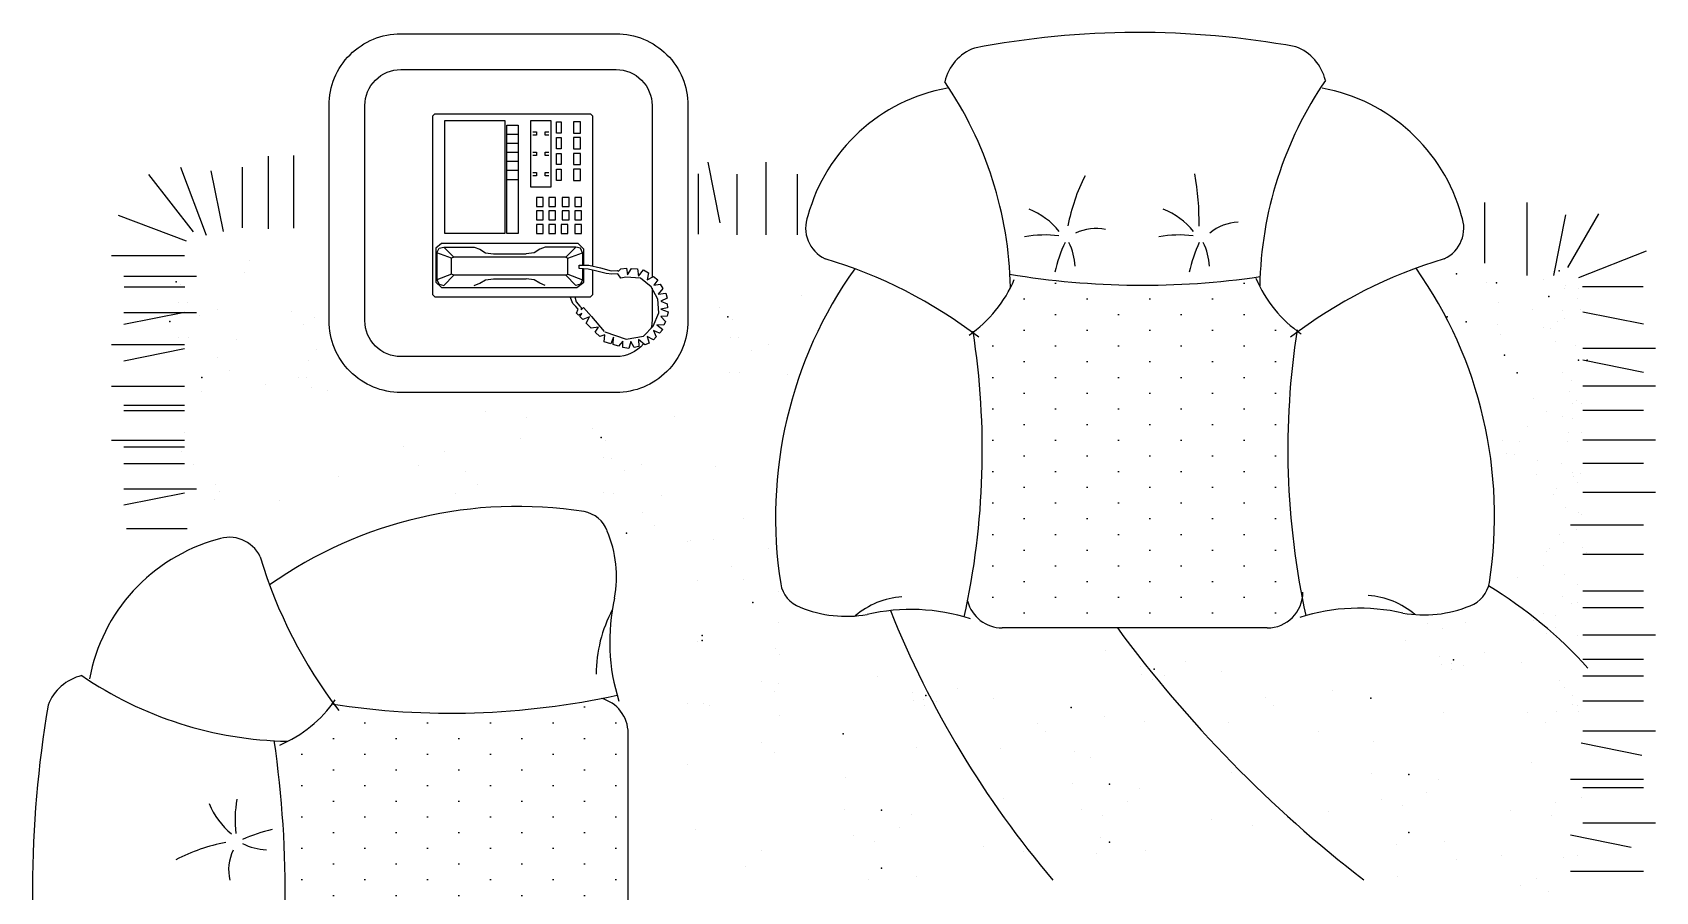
# Model space of a CAD drawing. Header units: inches. Extents: x -0.4 to 42.1, y 14 to 38.8.
# Drawn here: x 34.482 to 36.743, y 26.313 to 27.51 of the extents above; entities that cross this region are included whole.
import ezdxf

# ---------------------------------------------------------------- set-up
doc = ezdxf.new("R2010")
doc.units = ezdxf.units.IN
doc.header["$MEASUREMENT"] = 0
doc.layers.add('02', color=2, linetype='Continuous')
doc.layers.add('4', color=4, linetype='Continuous')
pattern_1 = [(90, (-46.736755, 188.270063), (-0.04375, 0.021875), [0, -0.04375])]

msp = doc.modelspace()

# ---------------------------------------------------------------- hatches: boundary and pattern name
at = {"layer": '4'}
h = msp.add_hatch(dxfattribs=at)
h.set_pattern_fill('DOTS', color=256, scale=0.7, angle=90, style=0)
h.set_pattern_definition(pattern_1)
h.paths.add_polyline_path([(35.8328, 26.6802, -0.342623), (35.7844, 26.7178, 0.08168), (35.7956, 27.0688, -0.09991), (35.8692, 27.1692, 0.066281), (36.1669, 27.1665, -0.094781), (36.2394, 27.0668, 0.080442), (36.2508, 26.7211, -0.361551), (36.2016, 26.6802)])
h = msp.add_hatch(dxfattribs=at)
h.set_pattern_fill('DOTS', color=256, scale=0.7, angle=90, style=0)
h.set_pattern_definition(pattern_1)
h.paths.add_polyline_path([(34.864, 26.0538, -0.316999), (34.8169, 26.0869, 0.068008), (34.823, 26.4894, -0.027131), (34.9347, 26.5693, 0.078924), (35.2739, 26.582, -0.342623), (35.3115, 26.5336), (35.3115, 26.1038, -0.414214), (35.2615, 26.0538)])

# ---------------------------------------------------------------- linework, layer by layer
at = {"layer": '02'}
for p, q in [((35.0389, 27.3935), (35.042, 27.3967)), ((35.0389, 27.3935), (35.0389, 27.145)), ((35.042, 27.3967), (35.2591, 27.3967)), ((35.0562, 27.23), (35.0562, 27.3872)), ((35.0562, 27.3872), (35.1395, 27.3872)), ((35.1395, 27.3872), (35.1395, 27.23)), ((35.1757, 27.3872), (35.204, 27.3872)), ((35.1757, 27.2944), (35.1757, 27.3872)), ((35.204, 27.3872), (35.204, 27.2944)), ((35.2119, 27.3857), (35.2182, 27.3857)), ((35.2119, 27.3699), (35.2119, 27.3857)), ((35.2182, 27.3857), (35.2182, 27.3699)), ((35.2449, 27.3857), (35.2355, 27.3857)), ((35.2355, 27.3857), (35.2355, 27.3699)), ((35.2449, 27.3699), (35.2449, 27.3857)), ((35.2591, 27.3967), (35.2622, 27.3935)), ((35.2622, 27.1844), (35.2622, 27.3935)), ((35.1427, 27.23), (35.1427, 27.3809)), ((35.1427, 27.3809), (35.1584, 27.3809)), ((35.1427, 27.3684), (35.1584, 27.3684)), ((35.1584, 27.3809), (35.1584, 27.23)), ((35.1788, 27.3715), (35.1836, 27.3715)), ((35.1836, 27.3668), (35.1788, 27.3668)), ((35.1836, 27.3715), (35.1836, 27.3668)), ((35.1961, 27.3715), (35.2009, 27.3715)), ((35.1961, 27.3668), (35.1961, 27.3715)), ((35.2009, 27.3668), (35.1961, 27.3668)), ((35.2182, 27.3699), (35.2119, 27.3699)), ((35.2119, 27.3479), (35.2119, 27.3636)), ((35.2119, 27.3636), (35.2182, 27.3636)), ((35.2182, 27.3636), (35.2182, 27.3479)), ((35.2355, 27.3699), (35.2449, 27.3699)), ((35.2355, 27.3636), (35.2355, 27.3479)), ((35.2449, 27.3636), (35.2355, 27.3636)), ((35.2449, 27.3479), (35.2449, 27.3636)), ((34.8458, 27.2372), (34.8458, 27.3386)), ((35.1427, 27.3558), (35.1584, 27.3558)), ((35.1427, 27.3432), (35.1584, 27.3432)), ((35.1788, 27.3432), (35.1836, 27.3432)), ((35.1836, 27.3432), (35.1836, 27.3385)), ((35.1961, 27.3432), (35.2009, 27.3432)), ((35.1961, 27.3385), (35.1961, 27.3432)), ((35.2182, 27.3479), (35.2119, 27.3479)), ((35.2119, 27.3259), (35.2119, 27.3416)), ((35.2119, 27.3416), (35.2182, 27.3416)), ((35.2182, 27.3416), (35.2182, 27.3259)), ((35.2355, 27.3479), (35.2449, 27.3479)), ((35.2355, 27.3416), (35.2355, 27.3259)), ((35.2449, 27.3416), (35.2355, 27.3416)), ((35.2449, 27.3259), (35.2449, 27.3416)), ((34.724, 27.2272), (34.6884, 27.3221)), ((34.7477, 27.2328), (34.7308, 27.3173)), ((34.7743, 27.2378), (34.7743, 27.3223)), ((34.8105, 27.2365), (34.8105, 27.3379)), ((35.1427, 27.3306), (35.1584, 27.3306)), ((35.1427, 27.318), (35.1584, 27.318)), ((35.1836, 27.3385), (35.1788, 27.3385)), ((35.2009, 27.3385), (35.1961, 27.3385)), ((35.2182, 27.3259), (35.2119, 27.3259)), ((35.2119, 27.3039), (35.2119, 27.3196)), ((35.2119, 27.3196), (35.2182, 27.3196)), ((35.2182, 27.3196), (35.2182, 27.3039)), ((35.2355, 27.3259), (35.2449, 27.3259)), ((35.2355, 27.3196), (35.2355, 27.3039)), ((35.2449, 27.3196), (35.2355, 27.3196)), ((35.2449, 27.3039), (35.2449, 27.3196)), ((35.4399, 27.2449), (35.423, 27.3294)), ((35.5038, 27.228), (35.5038, 27.3294)), ((34.6434, 27.3123), (34.7056, 27.2322)), ((35.1427, 27.3054), (35.1584, 27.3054)), ((35.204, 27.2944), (35.1757, 27.2944)), ((35.1788, 27.3149), (35.1836, 27.3149)), ((35.1836, 27.3102), (35.1788, 27.3102)), ((35.1836, 27.3149), (35.1836, 27.3102)), ((35.1961, 27.3149), (35.2009, 27.3149)), ((35.1961, 27.3102), (35.1961, 27.3149)), ((35.2009, 27.3102), (35.1961, 27.3102)), ((35.2182, 27.3039), (35.2119, 27.3039)), ((35.2355, 27.3039), (35.2449, 27.3039)), ((35.4094, 27.2288), (35.4094, 27.3133)), ((35.4636, 27.228), (35.4636, 27.3125)), ((35.5476, 27.228), (35.5476, 27.3125)), ((35.193, 27.2803), (35.1836, 27.2803)), ((35.1836, 27.2803), (35.1836, 27.2677)), ((35.193, 27.2677), (35.193, 27.2803)), ((35.2103, 27.2803), (35.2009, 27.2803)), ((35.2009, 27.2803), (35.2009, 27.2677)), ((35.2103, 27.2677), (35.2103, 27.2803)), ((35.2292, 27.2803), (35.2197, 27.2803)), ((35.2197, 27.2803), (35.2197, 27.2677)), ((35.2292, 27.2677), (35.2292, 27.2803)), ((35.2465, 27.2803), (35.237, 27.2803)), ((35.237, 27.2803), (35.237, 27.2677)), ((35.2465, 27.2677), (35.2465, 27.2803)), ((36.5045, 27.2732), (36.5045, 27.1885)), ((36.5637, 27.273), (36.5637, 27.1716)), ((34.601, 27.2557), (34.6958, 27.2199)), ((35.1836, 27.2677), (35.193, 27.2677)), ((35.1836, 27.2614), (35.1836, 27.2488)), ((35.193, 27.2614), (35.1836, 27.2614)), ((35.1836, 27.2488), (35.193, 27.2488)), ((35.193, 27.2488), (35.193, 27.2614)), ((35.2009, 27.2677), (35.2103, 27.2677)), ((35.2103, 27.2614), (35.2009, 27.2614)), ((35.2009, 27.2614), (35.2009, 27.2488)), ((35.2009, 27.2488), (35.2103, 27.2488)), ((35.2103, 27.2488), (35.2103, 27.2614)), ((35.2197, 27.2677), (35.2292, 27.2677)), ((35.2292, 27.2614), (35.2197, 27.2614)), ((35.2197, 27.2614), (35.2197, 27.2488)), ((35.2197, 27.2488), (35.2292, 27.2488)), ((35.2292, 27.2488), (35.2292, 27.2614)), ((35.237, 27.2677), (35.2465, 27.2677)), ((35.237, 27.2614), (35.237, 27.2488)), ((35.2465, 27.2614), (35.237, 27.2614)), ((35.237, 27.2488), (35.2465, 27.2488)), ((35.2465, 27.2488), (35.2465, 27.2614)), ((36.6174, 27.2561), (36.6005, 27.1716)), ((36.6633, 27.2573), (36.6204, 27.1826)), ((35.1395, 27.23), (35.0562, 27.23)), ((35.1584, 27.23), (35.1427, 27.23)), ((35.193, 27.2425), (35.1836, 27.2425)), ((35.1836, 27.2425), (35.1836, 27.23)), ((35.1836, 27.23), (35.193, 27.23)), ((35.193, 27.23), (35.193, 27.2425)), ((35.2103, 27.2425), (35.2009, 27.2425)), ((35.2009, 27.2425), (35.2009, 27.23)), ((35.2009, 27.23), (35.2103, 27.23)), ((35.2103, 27.23), (35.2103, 27.2425)), ((35.2276, 27.2425), (35.2182, 27.2425)), ((35.2182, 27.2425), (35.2182, 27.23)), ((35.2182, 27.23), (35.2276, 27.23)), ((35.2276, 27.23), (35.2276, 27.2425)), ((35.2465, 27.2425), (35.237, 27.2425)), ((35.237, 27.2425), (35.237, 27.23)), ((35.237, 27.23), (35.2465, 27.23)), ((35.2465, 27.23), (35.2465, 27.2425)), ((35.0515, 27.2158), (35.0436, 27.2095)), ((35.0436, 27.2095), (35.0436, 27.1623)), ((35.0452, 27.2032), (35.0483, 27.2095)), ((35.0656, 27.1954), (35.0452, 27.2032)), ((35.0452, 27.2032), (35.0452, 27.1655)), ((35.0483, 27.2095), (35.0546, 27.2111)), ((35.2418, 27.2158), (35.0515, 27.2158)), ((35.0546, 27.2111), (35.0971, 27.2111)), ((35.0546, 27.2111), (35.0688, 27.1969)), ((35.0971, 27.2111), (35.1049, 27.2079)), ((35.1049, 27.2079), (35.1128, 27.2032)), ((35.1128, 27.2032), (35.1238, 27.2016)), ((35.1804, 27.2032), (35.1694, 27.2016)), ((35.1883, 27.2079), (35.1804, 27.2032)), ((35.1961, 27.2111), (35.1883, 27.2079)), ((35.2386, 27.2111), (35.1961, 27.2111)), ((35.2386, 27.2111), (35.2245, 27.1969)), ((35.2276, 27.1954), (35.248, 27.2032)), ((35.2449, 27.2095), (35.2386, 27.2111)), ((35.2496, 27.2079), (35.2418, 27.2158)), ((35.248, 27.2032), (35.2449, 27.2095)), ((35.248, 27.2032), (35.248, 27.1858)), ((35.2496, 27.1858), (35.2496, 27.2079)), ((36.7299, 27.2053), (36.6354, 27.1684)), ((34.5918, 27.1993), (34.6932, 27.1993)), ((34.7843, 27.1921), (34.7843, 27.1921)), ((35.0688, 27.1969), (35.0656, 27.1954)), ((35.0656, 27.1733), (35.0656, 27.1954)), ((35.2245, 27.1969), (35.0688, 27.1969)), ((35.1238, 27.2016), (35.1694, 27.2016)), ((35.2245, 27.1969), (35.2276, 27.1954)), ((35.2276, 27.1733), (35.2276, 27.1954)), ((35.2433, 27.1812), (35.2433, 27.1859)), ((35.2433, 27.1859), (35.2569, 27.1857)), ((35.2559, 27.1803), (35.2433, 27.1812)), ((35.248, 27.1809), (35.248, 27.1655)), ((35.2496, 27.1623), (35.2496, 27.1807)), ((35.2569, 27.1857), (35.2728, 27.1819)), ((35.2728, 27.1819), (35.2878, 27.1781)), ((35.298, 27.1774), (35.3015, 27.1809)), ((35.3015, 27.1809), (35.3091, 27.1816)), ((35.3091, 27.1816), (35.3107, 27.1723)), ((35.3107, 27.1723), (35.3161, 27.1812)), ((35.3161, 27.1812), (35.3247, 27.1806)), ((35.3247, 27.1806), (35.3257, 27.1704)), ((34.6087, 27.1706), (34.7101, 27.1706)), ((34.6881, 27.1583), (34.6881, 27.1583)), ((34.7764, 27.1755), (34.7764, 27.1755)), ((35.0436, 27.1623), (35.0515, 27.1545)), ((35.0656, 27.1733), (35.0452, 27.1655)), ((35.0452, 27.1655), (35.0483, 27.1592)), ((35.0483, 27.1592), (35.0546, 27.1576)), ((35.0546, 27.1576), (35.0688, 27.1718)), ((35.0688, 27.1718), (35.0656, 27.1733)), ((35.2245, 27.1718), (35.0688, 27.1718)), ((35.0971, 27.1576), (35.1049, 27.1608)), ((35.1049, 27.1608), (35.1128, 27.1655)), ((35.1128, 27.1655), (35.1238, 27.167)), ((35.1238, 27.167), (35.1694, 27.167)), ((35.1804, 27.1655), (35.1694, 27.167)), ((35.1883, 27.1608), (35.1804, 27.1655)), ((35.1961, 27.1576), (35.1883, 27.1608)), ((35.2245, 27.1718), (35.2276, 27.1733)), ((35.2386, 27.1576), (35.2245, 27.1718)), ((35.2276, 27.1733), (35.248, 27.1655)), ((35.2449, 27.1592), (35.2386, 27.1576)), ((35.2402, 27.1545), (35.2496, 27.1623)), ((35.248, 27.1655), (35.2449, 27.1592)), ((35.2661, 27.1781), (35.2559, 27.1803)), ((35.2622, 27.145), (35.2622, 27.1789)), ((35.2811, 27.1742), (35.2661, 27.1781)), ((35.2887, 27.1733), (35.2811, 27.1742)), ((35.2878, 27.1781), (35.2961, 27.1784)), ((35.297, 27.1736), (35.2887, 27.1733)), ((35.2961, 27.1784), (35.298, 27.1774)), ((35.3012, 27.1679), (35.297, 27.1736)), ((35.3085, 27.1691), (35.3012, 27.1679)), ((35.3285, 27.1676), (35.3085, 27.1691)), ((35.3257, 27.1704), (35.3327, 27.1793)), ((35.3438, 27.1555), (35.3285, 27.1676)), ((35.3327, 27.1793), (35.34, 27.1752)), ((35.34, 27.1752), (35.3381, 27.1656)), ((35.3381, 27.1656), (35.347, 27.1701)), ((35.347, 27.1701), (35.3528, 27.1653)), ((35.3528, 27.1653), (35.3473, 27.158)), ((35.3473, 27.158), (35.3559, 27.1593)), ((35.3559, 27.1593), (35.3598, 27.1532)), ((36.5071, 27.1613), (36.5071, 27.1613)), ((36.5865, 27.1652), (36.5865, 27.1652)), ((36.6006, 27.1764), (36.6006, 27.1764)), ((36.6175, 27.158), (36.6175, 27.158)), ((34.6093, 27.1554), (34.6938, 27.1554)), ((35.0389, 27.145), (35.042, 27.1419)), ((35.042, 27.1419), (35.2591, 27.1419)), ((35.0515, 27.1545), (35.2402, 27.1545)), ((35.2343, 27.1324), (35.2307, 27.1419)), ((35.237, 27.1419), (35.239, 27.1349)), ((35.2591, 27.1419), (35.2622, 27.145)), ((35.3528, 27.1386), (35.3438, 27.1555)), ((35.3543, 27.1195), (35.3528, 27.1386)), ((35.3598, 27.1532), (35.3534, 27.1456)), ((35.3534, 27.1456), (35.3639, 27.1466)), ((35.3658, 27.1399), (35.3572, 27.1357)), ((35.3572, 27.1357), (35.3658, 27.1319)), ((35.3639, 27.1466), (35.3658, 27.1399)), ((36.6159, 27.1536), (36.6159, 27.1536)), ((36.6361, 27.1531), (36.6361, 27.1531)), ((36.7254, 27.1554), (36.6409, 27.1554)), ((34.6087, 27.1035), (34.6932, 27.1204)), ((34.6087, 27.1197), (34.7101, 27.1197)), ((34.6854, 27.1341), (34.6854, 27.1341)), ((34.6971, 27.1333), (34.6971, 27.1333)), ((34.715, 27.1161), (34.715, 27.1161)), ((34.7389, 27.1244), (34.7389, 27.1244)), ((34.842, 27.1219), (34.842, 27.1219)), ((34.8752, 27.1125), (34.8752, 27.1125)), ((35.2387, 27.128), (35.2343, 27.1324)), ((35.2417, 27.1247), (35.2387, 27.128)), ((35.239, 27.1349), (35.244, 27.1286)), ((35.2395, 27.1189), (35.2417, 27.1247)), ((35.2423, 27.1161), (35.2395, 27.1189)), ((35.247, 27.1183), (35.2423, 27.1161)), ((35.244, 27.1286), (35.2462, 27.1269)), ((35.244, 27.1144), (35.247, 27.1183)), ((35.2484, 27.1103), (35.244, 27.1144)), ((35.2462, 27.1269), (35.2459, 27.1236)), ((35.2459, 27.1236), (35.2492, 27.1269)), ((35.2575, 27.1136), (35.2484, 27.1103)), ((35.2492, 27.1269), (35.2606, 27.1142)), ((35.2531, 27.105), (35.2575, 27.1136)), ((35.2606, 27.1142), (35.2783, 27.0934)), ((35.3464, 27.101), (35.3543, 27.1195)), ((35.3664, 27.1265), (35.3572, 27.1243)), ((35.3572, 27.1243), (35.3674, 27.1208)), ((35.3658, 27.1147), (35.3572, 27.1144)), ((35.3572, 27.1144), (35.3636, 27.1071)), ((35.3658, 27.1319), (35.3664, 27.1265)), ((35.3674, 27.1208), (35.3658, 27.1147)), ((36.726, 27.1035), (36.6415, 27.1204)), ((34.8589, 27.1035), (34.8589, 27.1035)), ((35.26, 27.0978), (35.2531, 27.105)), ((35.27, 27.0995), (35.26, 27.0978)), ((35.2656, 27.0923), (35.27, 27.0995)), ((35.272, 27.0862), (35.2656, 27.0923)), ((35.2789, 27.0931), (35.3088, 27.0826)), ((35.3327, 27.087), (35.3464, 27.101)), ((35.3467, 27.095), (35.3505, 27.0861)), ((35.3553, 27.0912), (35.3467, 27.095)), ((35.3515, 27.1029), (35.3598, 27.0963)), ((35.361, 27.102), (35.3515, 27.1029)), ((35.3598, 27.0963), (35.3553, 27.0912)), ((35.3636, 27.1071), (35.361, 27.102)), ((34.5918, 27.0753), (34.6932, 27.0753)), ((34.6087, 27.0526), (34.6932, 27.0695)), ((34.685, 27.0855), (34.685, 27.0855)), ((34.6989, 27.0846), (34.6989, 27.0846)), ((34.7657, 27.0822), (34.7657, 27.0822)), ((34.8774, 27.0679), (34.8774, 27.0679)), ((35.2789, 27.0887), (35.272, 27.0862)), ((35.2779, 27.0791), (35.2789, 27.0886)), ((35.2875, 27.0762), (35.2779, 27.0791)), ((35.291, 27.0854), (35.2875, 27.0762)), ((35.2906, 27.0753), (35.291, 27.0854)), ((35.298, 27.073), (35.2906, 27.0753)), ((35.3043, 27.0797), (35.298, 27.073)), ((35.3043, 27.0711), (35.3043, 27.0797)), ((35.3123, 27.0695), (35.3043, 27.0711)), ((35.3088, 27.0826), (35.3327, 27.087)), ((35.3152, 27.0794), (35.3123, 27.0695)), ((35.32, 27.0711), (35.3152, 27.0794)), ((35.3263, 27.0724), (35.32, 27.0711)), ((35.326, 27.0823), (35.3263, 27.0724)), ((35.3346, 27.0746), (35.326, 27.0823)), ((35.341, 27.0772), (35.3346, 27.0746)), ((35.3381, 27.0864), (35.341, 27.0772)), ((35.3467, 27.0819), (35.3381, 27.0864)), ((35.3505, 27.0861), (35.3467, 27.0819)), ((36.7429, 27.0697), (36.6415, 27.0697)), ((34.7391, 27.0577), (34.7391, 27.0577)), ((34.8663, 27.0536), (34.8663, 27.0536)), ((36.726, 27.0363), (36.6415, 27.0532)), ((34.756, 27.0393), (34.756, 27.0393)), ((34.8519, 27.0299), (34.8519, 27.0299)), ((34.8636, 27.0294), (34.8636, 27.0294)), ((34.5918, 27.0171), (34.6932, 27.0171)), ((34.717, 27.0101), (34.717, 27.0101)), ((34.8065, 27.0196), (34.8065, 27.0196)), ((34.8705, 27.0158), (34.8705, 27.0158)), ((34.8932, 27.0114), (34.8932, 27.0114)), ((36.7429, 27.0171), (36.6415, 27.0171)), ((34.6087, 26.9908), (34.6932, 26.9908)), ((34.6087, 26.9835), (34.6932, 26.9835)), ((35.1127, 26.9817), (35.1127, 26.9817)), ((36.726, 26.9835), (36.6415, 26.9835)), ((35.1695, 26.9742), (35.1695, 26.9742)), ((35.2622, 26.9587), (35.2622, 26.9587)), ((34.5918, 26.9418), (34.6932, 26.9418)), ((34.6087, 26.9326), (34.6932, 26.9326)), ((34.693, 26.9529), (34.693, 26.9529)), ((36.7429, 26.9418), (36.6415, 26.9418)), ((34.6087, 26.9092), (34.6932, 26.9092)), ((34.689, 26.9267), (34.689, 26.9267)), ((36.726, 26.9092), (36.6415, 26.9092)), ((34.7059, 26.9083), (34.7059, 26.9083)), ((34.6087, 26.8742), (34.7101, 26.8742)), ((34.6087, 26.8517), (34.6932, 26.8686)), ((34.7363, 26.8798), (34.7363, 26.8798)), ((34.7415, 26.8704), (34.7415, 26.8704)), ((36.7429, 26.8688), (36.6415, 26.8688)), ((34.7349, 26.8586), (34.7349, 26.8586)), ((34.8256, 26.858), (34.8256, 26.858)), ((34.6126, 26.819), (34.6971, 26.819)), ((35.3311, 26.8409), (35.3311, 26.8409)), ((36.726, 26.8234), (36.6246, 26.8234)), ((35.5069, 26.7903), (35.5069, 26.7903)), ((36.726, 26.7826), (36.6415, 26.7826)), ((35.5216, 26.7316), (35.5216, 26.7316)), ((36.726, 26.7317), (36.6415, 26.7317)), ((36.726, 26.7084), (36.6415, 26.7084)), ((35.5205, 26.6881), (35.5205, 26.6881)), ((36.4245, 26.6867), (36.4245, 26.6867)), ((36.4782, 26.6883), (36.4782, 26.6883)), ((36.2016, 26.6802), (35.8328, 26.6802)), ((36.3944, 26.6624), (36.3944, 26.6624)), ((36.4456, 26.6799), (36.4456, 26.6799)), ((36.7429, 26.67), (36.6415, 26.67)), ((35.517, 26.6518), (35.517, 26.6518)), ((35.5227, 26.6434), (35.5227, 26.6434)), ((35.9772, 26.6491), (35.9772, 26.6491)), ((36.442, 26.6404), (36.442, 26.6404)), ((36.505, 26.6461), (36.505, 26.6461)), ((36.4444, 26.629), (36.4444, 26.629)), ((36.4583, 26.6305), (36.4583, 26.6305)), ((36.5557, 26.6321), (36.5557, 26.6321)), ((36.726, 26.6363), (36.6415, 26.6363)), ((36.726, 26.6129), (36.6415, 26.6129)), ((36.1991, 26.5836), (36.1991, 26.5836)), ((36.2105, 26.5728), (36.2105, 26.5728)), ((36.726, 26.5784), (36.6415, 26.5784)), ((35.3115, 26.1038), (35.3115, 26.5336)), ((36.7429, 26.5365), (36.6415, 26.5365)), ((36.7238, 26.5027), (36.6393, 26.5196)), ((36.726, 26.4689), (36.6246, 26.4689)), ((36.726, 26.4573), (36.6415, 26.4573)), ((36.1808, 26.4051), (36.1808, 26.4051)), ((36.7091, 26.3745), (36.6246, 26.3914)), ((36.7429, 26.4083), (36.6415, 26.4083)), ((35.6465, 26.329), (35.6465, 26.329)), ((36.726, 26.3407), (36.6246, 26.3407))]:
    msp.add_line(p, q, dxfattribs=at)
msp.add_lwpolyline([(35.2948, 27.0084), (34.9948, 27.0084, -0.414214), (34.8948, 27.1084), (34.8948, 27.4084, -0.414214), (34.9948, 27.5084), (35.2948, 27.5084, -0.414214), (35.3948, 27.4084), (35.3948, 27.1084, -0.414214)], format="xyb", close=True, dxfattribs=at)
for points in [[(35.3329, 27.0761, -0.220606), (35.2948, 27.0584), (34.9948, 27.0584, -0.414214), (34.9448, 27.1084), (34.9448, 27.4084, -0.414214), (34.9948, 27.4584), (35.2948, 27.4584, -0.414214), (35.3448, 27.4084), (35.3448, 27.169)], [(35.3448, 27.1537), (35.3448, 27.1084, -0.050818), (35.3437, 27.0983, -0.050818)], [(35.3393, 27.0858, -0.006968), (35.3387, 27.0845, -0.006968)]]:
    msp.add_lwpolyline(points, format="xyb", dxfattribs=at)
for centre, radius, start, end in [((36.0227, 26.2961), 1.214, 79.6092, 100.8657), ((35.8169, 27.4265), 0.066, 110.423, 166.9234), ((36.2186, 27.4284), 0.066, 13.0766, 69.577), ((35.8011, 27.1885), 0.2482, 100.4085, 164.5529), ((35.3187, 27.1449), 0.5255, 1.0941, 34.3501), ((36.7168, 27.1468), 0.5255, 145.6499, 178.9059), ((36.2334, 27.1885), 0.2482, 15.4471, 79.5915), ((36.1836, 27.1901), 0.2644, 152.9625, 168.9558), ((35.7352, 27.2477), 0.3717, 358.8487, 10.1166), ((35.6066, 27.2377), 0.0478, 159.3375, 244.3367), ((35.8343, 27.1718), 0.0987, 38.0245, 68.7825), ((36.0214, 27.1718), 0.0987, 38.0245, 68.7825), ((36.4279, 27.2377), 0.0478, 295.6633, 20.6625), ((35.8923, 27.0765), 0.1514, 82.6349, 100.8731), ((35.9628, 27.1716), 0.0652, 77.6682, 115.2825), ((36.0794, 27.0765), 0.1514, 82.6349, 100.8731), ((36.164, 27.1807), 0.0652, 92.478, 130.0924), ((36.1064, 27.1313), 0.2053, 155.1378, 167.4395), ((35.85, 27.1801), 0.0844, 2.8309, 26.3141), ((36.2935, 27.1313), 0.2053, 155.1378, 167.4395), ((36.0371, 27.1801), 0.0844, 2.8309, 26.3141), ((36.116, 26.8345), 0.5992, 144.6793, 188.9188), ((35.3991, 26.564), 0.6577, 52.4405, 73.4986), ((36.6354, 26.564), 0.6577, 106.5014, 127.5595), ((35.9194, 26.8364), 0.5992, 351.0812, 35.1827), ((35.6848, 27.2356), 0.1789, 304.6698, 337.0139), ((36.0284, 28.2858), 1.1279, 260.5343, 278.3299), ((36.3507, 27.2374), 0.1789, 202.9861, 235.3302), ((34.723, 26.9273), 1.0819, 347.6373, 8.854), ((37.3125, 26.9292), 1.0819, 171.146, 192.3627), ((35.1572, 26.2504), 0.5992, 81.0812, 125.1827), ((35.2427, 26.8006), 0.0424, 20.4096, 79.9509), ((34.8051, 26.5643), 0.2482, 105.4471, 169.5915), ((34.7559, 26.7588), 0.0478, 25.6633, 110.6625), ((35.1274, 26.7511), 0.1678, 349.9651, 22.5117), ((35.4296, 26.9663), 0.6577, 196.5014, 217.5595), ((35.5658, 26.749), 0.0424, 190.0491, 249.5904), ((36.2016, 26.7302), 0.05, 270, 0), ((36.4696, 26.7509), 0.0424, 290.4096, 349.9509), ((36.1915, 26.2122), 0.6155, 42.043, 58.8054), ((35.4558, 26.6164), 0.1887, 151.8245, 180.1604), ((35.5587, 26.6608), 0.2729, 167.0681, 197.6493), ((35.6153, 26.8643), 0.1678, 247.4883, 280.0349), ((35.6999, 26.6131), 0.1106, 93.6364, 130.6797), ((35.7056, 26.4331), 0.2729, 72.3507, 102.9319), ((35.8328, 26.7302), 0.05, 194.3495, 270), ((36.3299, 26.4349), 0.2729, 77.0681, 107.6493), ((36.3356, 26.615), 0.1106, 49.3203, 86.3636), ((36.4202, 26.8662), 0.1678, 259.9651, 292.5117), ((36.939, 27.2095), 1.3594, 201.8092, 220.3708), ((37.423, 27.7344), 1.7765, 216.3973, 232.2887), ((34.5652, 26.5495), 0.066, 103.0766, 159.577), ((34.8468, 27.0477), 0.5255, 235.6499, 268.9059), ((36.0459, 26.3125), 1.5643, 170.4309, 189.1511), ((34.7562, 26.6816), 0.1789, 292.9861, 325.3302), ((35.0644, 27.6434), 1.0819, 261.146, 282.3627), ((35.2615, 26.5336), 0.05, 0, 75.6505), ((33.3473, 26.3104), 1.4865, 350.0588, 8.2429), ((34.8199, 26.4711), 0.0987, 201.2175, 231.9755), ((34.9152, 26.4131), 0.1514, 169.1269, 187.3651), ((34.8604, 26.199), 0.2053, 102.5605, 114.8622), ((34.8016, 26.1218), 0.2644, 101.0442, 117.0375), ((34.8201, 26.3426), 0.0652, 154.7175, 192.3318), ((34.8117, 26.4554), 0.0844, 243.6859, 267.1691)]:
    msp.add_arc(centre, radius, start, end, dxfattribs=at)
for p in [(34.682, 27.1626), (36.4657, 27.1737), (36.5212, 27.1612), (36.6088, 27.1779), (36.4524, 27.1137), (34.6732, 27.1071), (34.7174, 27.0293), (35.3094, 26.8125), (35.4854, 26.7159), (36.4613, 26.636)]:
    msp.add_point(p, dxfattribs=at)
at = {"layer": '4'}
for p, q in [((35.5527, 27.1434), (35.5527, 27.1434)), ((36.6346, 27.1396), (36.6346, 27.1396)), ((35.4385, 27.1269), (35.4385, 27.1269)), ((36.5246, 27.1342), (36.5246, 27.1342)), ((36.5717, 27.1237), (36.5717, 27.1237)), ((36.6133, 27.1231), (36.6133, 27.1231)), ((36.6384, 27.124), (36.6384, 27.124)), ((35.4565, 27.1096), (35.4565, 27.1096)), ((36.5233, 27.1031), (36.5233, 27.1031)), ((36.5867, 27.0986), (36.5867, 27.0986)), ((36.5962, 27.0971), (36.5962, 27.0971)), ((36.6067, 27.1068), (36.6067, 27.1068)), ((36.6155, 27.111), (36.6155, 27.111)), ((35.4537, 27.0854), (35.4537, 27.0854)), ((35.4654, 27.0847), (35.4654, 27.0847)), ((35.4834, 27.0675), (35.4834, 27.0675)), ((35.5072, 27.0758), (35.5072, 27.0758)), ((36.5268, 27.0895), (36.5268, 27.0895)), ((36.6036, 27.0801), (36.6036, 27.0801)), ((36.6315, 27.0734), (36.6315, 27.0734)), ((35.4533, 27.0369), (35.4533, 27.0369)), ((35.4672, 27.036), (35.4672, 27.036)), ((35.5341, 27.0336), (35.5341, 27.0336)), ((36.6139, 27.0359), (36.6139, 27.0359)), ((36.6256, 27.0251), (36.6256, 27.0251)), ((36.5735, 27.0006), (36.5735, 27.0006)), ((36.6225, 27.0101), (36.6225, 27.0101)), ((36.5904, 26.9821), (36.5904, 26.9821)), ((36.6268, 26.9936), (36.6268, 26.9936)), ((36.6324, 26.9971), (36.6324, 26.9971)), ((36.6398, 26.9935), (36.6398, 26.9935)), ((35.3763, 26.9752), (35.3763, 26.9752)), ((36.5649, 26.9608), (36.5649, 26.9608)), ((36.6127, 26.9749), (36.6127, 26.9749)), ((36.627, 26.9724), (36.627, 26.9724)), ((34.9983, 26.9332), (34.9983, 26.9332)), ((35.1613, 26.9449), (35.1613, 26.9449)), ((35.2801, 26.9414), (35.2801, 26.9414)), ((36.5298, 26.941), (36.5298, 26.941)), ((36.5536, 26.9404), (36.5536, 26.9404)), ((36.6202, 26.9406), (36.6202, 26.9406)), ((36.6218, 26.9533), (36.6218, 26.9533)), ((36.6399, 26.9528), (36.6399, 26.9528)), ((35.0552, 26.9257), (35.0552, 26.9257)), ((35.2773, 26.9173), (35.2773, 26.9173)), ((35.289, 26.9165), (35.289, 26.9165)), ((36.5351, 26.9235), (36.5351, 26.9235)), ((36.5467, 26.9226), (36.5467, 26.9226)), ((36.5781, 26.9137), (36.5781, 26.9137)), ((36.6112, 26.9101), (36.6112, 26.9101)), ((34.9081, 26.8917), (34.9081, 26.8917)), ((35.0188, 26.9068), (35.0188, 26.9068)), ((35.0847, 26.8983), (35.0847, 26.8983)), ((35.307, 26.8993), (35.307, 26.8993)), ((35.3308, 26.9076), (35.3308, 26.9076)), ((35.4339, 26.9051), (35.4339, 26.9051)), ((36.577, 26.8941), (36.577, 26.8941)), ((36.6276, 26.8962), (36.6276, 26.8962)), ((36.6281, 26.8916), (36.6281, 26.8916)), ((36.638, 26.8951), (36.638, 26.8951)), ((35.0714, 26.8675), (35.0714, 26.8675)), ((35.1016, 26.8798), (35.1016, 26.8798)), ((35.277, 26.8687), (35.277, 26.8687)), ((35.2908, 26.8678), (35.2908, 26.8678)), ((35.3577, 26.8654), (35.3577, 26.8654)), ((36.6006, 26.8663), (36.6006, 26.8663)), ((36.6046, 26.8743), (36.6046, 26.8743)), ((36.6341, 26.8826), (36.6341, 26.8826)), ((36.6175, 26.8479), (36.6175, 26.8479)), ((36.6355, 26.8417), (36.6355, 26.8417)), ((35.348, 26.8225), (35.348, 26.8225)), ((35.4717, 26.8325), (35.4717, 26.8325)), ((36.6392, 26.8377), (36.6392, 26.8377)), ((35.3942, 26.801), (35.3942, 26.801)), ((35.3985, 26.8028), (35.3985, 26.8028)), ((35.4302, 26.8029), (35.4302, 26.8029)), ((36.6086, 26.8102), (36.6086, 26.8102)), ((36.6149, 26.7996), (36.6149, 26.7996)), ((36.6328, 26.8175), (36.6328, 26.8175)), ((36.5904, 26.7869), (36.5904, 26.7869)), ((36.5946, 26.7916), (36.5946, 26.7916)), ((36.6414, 26.793), (36.6414, 26.793)), ((36.6466, 26.7847), (36.6466, 26.7847)), ((35.4548, 26.7657), (35.4548, 26.7657)), ((36.5508, 26.7511), (36.5508, 26.7511)), ((36.5865, 26.7666), (36.5865, 26.7666)), ((36.6159, 26.755), (36.6159, 26.755)), ((35.408, 26.7466), (35.408, 26.7466)), ((35.4717, 26.7473), (35.4717, 26.7473)), ((36.6346, 26.741), (36.6346, 26.741)), ((36.6133, 26.7245), (36.6133, 26.7245)), ((36.6256, 26.715), (36.6256, 26.715)), ((36.6345, 26.7162), (36.6345, 26.7162)), ((36.5735, 26.6904), (36.5735, 26.6904)), ((36.5867, 26.7), (36.5867, 26.7)), ((36.6039, 26.6977), (36.6039, 26.6977)), ((35.408, 26.6613), (35.408, 26.6613)), ((36.5904, 26.672), (36.5904, 26.672)), ((36.6036, 26.6815), (36.6036, 26.6815)), ((36.6342, 26.6693), (36.6342, 26.6693)), ((36.0249, 26.6272), (36.0249, 26.6272)), ((36.0273, 26.6157), (36.0273, 26.6157)), ((36.0412, 26.6173), (36.0412, 26.6173)), ((36.0879, 26.6329), (36.0879, 26.6329)), ((36.1385, 26.6189), (36.1385, 26.6189)), ((36.4589, 26.622), (36.4589, 26.622)), ((36.4756, 26.6276), (36.4756, 26.6276)), ((35.4972, 26.6054), (35.4972, 26.6054)), ((35.5205, 26.6029), (35.5205, 26.6029)), ((35.6594, 26.6128), (35.6594, 26.6128)), ((35.7701, 26.5965), (35.7701, 26.5965)), ((36.0418, 26.6088), (36.0418, 26.6088)), ((36.0585, 26.6144), (36.0585, 26.6144)), ((36.2929, 26.5932), (36.2929, 26.5932)), ((36.6091, 26.6064), (36.6091, 26.6064)), ((36.6162, 26.5968), (36.6162, 26.5968)), ((35.3937, 26.5749), (35.3937, 26.5749)), ((35.4169, 26.5755), (35.4169, 26.5755)), ((35.4243, 26.572), (35.4243, 26.572)), ((35.5158, 26.5914), (35.5158, 26.5914)), ((35.7071, 26.5908), (35.7071, 26.5908)), ((35.7095, 26.5793), (35.7095, 26.5793)), ((35.7234, 26.5809), (35.7234, 26.5809)), ((35.724, 26.5724), (35.724, 26.5724)), ((35.7407, 26.578), (35.7407, 26.578)), ((35.8207, 26.5825), (35.8207, 26.5825)), ((36.627, 26.5738), (36.627, 26.5738)), ((36.6276, 26.586), (36.6276, 26.586)), ((36.6341, 26.5725), (36.6341, 26.5725)), ((35.5227, 26.5582), (35.5227, 26.5582)), ((35.8813, 26.5472), (35.8813, 26.5472)), ((35.9751, 26.5568), (35.9751, 26.5568)), ((36.0309, 26.5495), (36.0309, 26.5495)), ((36.1478, 26.5489), (36.1478, 26.5489)), ((36.448, 26.5627), (36.448, 26.5627)), ((36.5649, 26.5621), (36.5649, 26.5621)), ((36.5892, 26.5487), (36.5892, 26.5487)), ((36.6046, 26.5642), (36.6046, 26.5642)), ((36.6359, 26.5643), (36.6359, 26.5643)), ((35.8927, 26.5364), (35.8927, 26.5364)), ((36.273, 26.5354), (36.273, 26.5354)), ((35.4972, 26.5202), (35.4972, 26.5202)), ((35.5158, 26.5061), (35.5158, 26.5061)), ((35.7131, 26.5131), (35.7131, 26.5131)), ((35.83, 26.5125), (35.83, 26.5125)), ((35.9328, 26.5086), (35.9328, 26.5086)), ((36.3499, 26.5218), (36.3499, 26.5218)), ((35.3937, 26.4896), (35.3937, 26.4896)), ((35.9552, 26.499), (35.9552, 26.499)), ((36.5694, 26.4924), (36.5694, 26.4924)), ((35.615, 26.4722), (35.615, 26.4722)), ((35.9306, 26.4639), (35.9306, 26.4639)), ((36.1523, 26.4792), (36.1523, 26.4792)), ((36.3477, 26.4772), (36.3477, 26.4772)), ((36.4408, 26.4696), (36.4408, 26.4696)), ((35.8345, 26.4428), (35.8345, 26.4428)), ((36.0068, 26.4379), (36.0068, 26.4379)), ((36.0237, 26.4563), (36.0237, 26.4563)), ((36.3606, 26.4405), (36.3606, 26.4405)), ((36.4239, 26.4511), (36.4239, 26.4511)), ((36.6031, 26.4375), (36.6031, 26.4375)), ((36.6392, 26.4436), (36.6392, 26.4436)), ((35.6128, 26.4275), (35.6128, 26.4275)), ((35.7059, 26.4199), (35.7059, 26.4199)), ((35.9435, 26.4273), (35.9435, 26.4273)), ((35.973, 26.419), (35.973, 26.419)), ((36.1239, 26.4126), (36.1239, 26.4126)), ((36.287, 26.4243), (36.287, 26.4243)), ((36.3901, 26.4322), (36.3901, 26.4322)), ((36.541, 26.4258), (36.541, 26.4258)), ((36.5979, 26.4184), (36.5979, 26.4184)), ((35.4047, 26.3996), (35.4047, 26.3996)), ((35.6257, 26.3909), (35.6257, 26.3909)), ((35.689, 26.4015), (35.689, 26.4015)), ((35.4979, 26.3703), (35.4979, 26.3703)), ((35.6552, 26.3826), (35.6552, 26.3826)), ((35.8061, 26.3762), (35.8061, 26.3762)), ((35.863, 26.3688), (35.863, 26.3688)), ((35.9692, 26.3879), (35.9692, 26.3879)), ((36.0316, 26.37), (36.0316, 26.37)), ((36.3815, 26.3786), (36.3815, 26.3786)), ((36.4487, 26.3832), (36.4487, 26.3832)), ((35.4751, 26.3472), (35.4751, 26.3472)), ((35.9643, 26.3654), (35.9643, 26.3654)), ((36.4659, 26.3575), (36.4659, 26.3575)), ((36.5282, 26.3629), (36.5282, 26.3629)), ((36.6141, 26.3602), (36.6141, 26.3602)), ((36.6347, 26.3638), (36.6347, 26.3638)), ((35.7138, 26.3336), (35.7138, 26.3336)), ((36.3836, 26.334), (36.3836, 26.334)), ((36.5767, 26.3314), (36.5767, 26.3314)), ((36.5551, 26.3207), (36.5551, 26.3207)), ((36.5936, 26.313), (36.5936, 26.313))]:
    msp.add_line(p, q, dxfattribs=at)
for p in [(36.5944, 27.1423), (35.4503, 27.114), (36.479, 27.1068), (36.5323, 27.0604), (36.6354, 27.0535), (36.6476, 27.0535), (36.55, 27.0357), (35.2739, 26.9458), (35.4144, 26.6696), (35.4144, 26.6626), (36.0442, 26.6227), (35.7264, 26.5863), (36.346, 26.5824), (35.9289, 26.5692), (35.611, 26.5328), (35.9821, 26.4626), (36.3992, 26.4758), (35.6643, 26.4262), (36.3992, 26.395), (35.9821, 26.3817), (35.6643, 26.3453)]:
    msp.add_point(p, dxfattribs=at)

doc.saveas('drawing.dxf')
